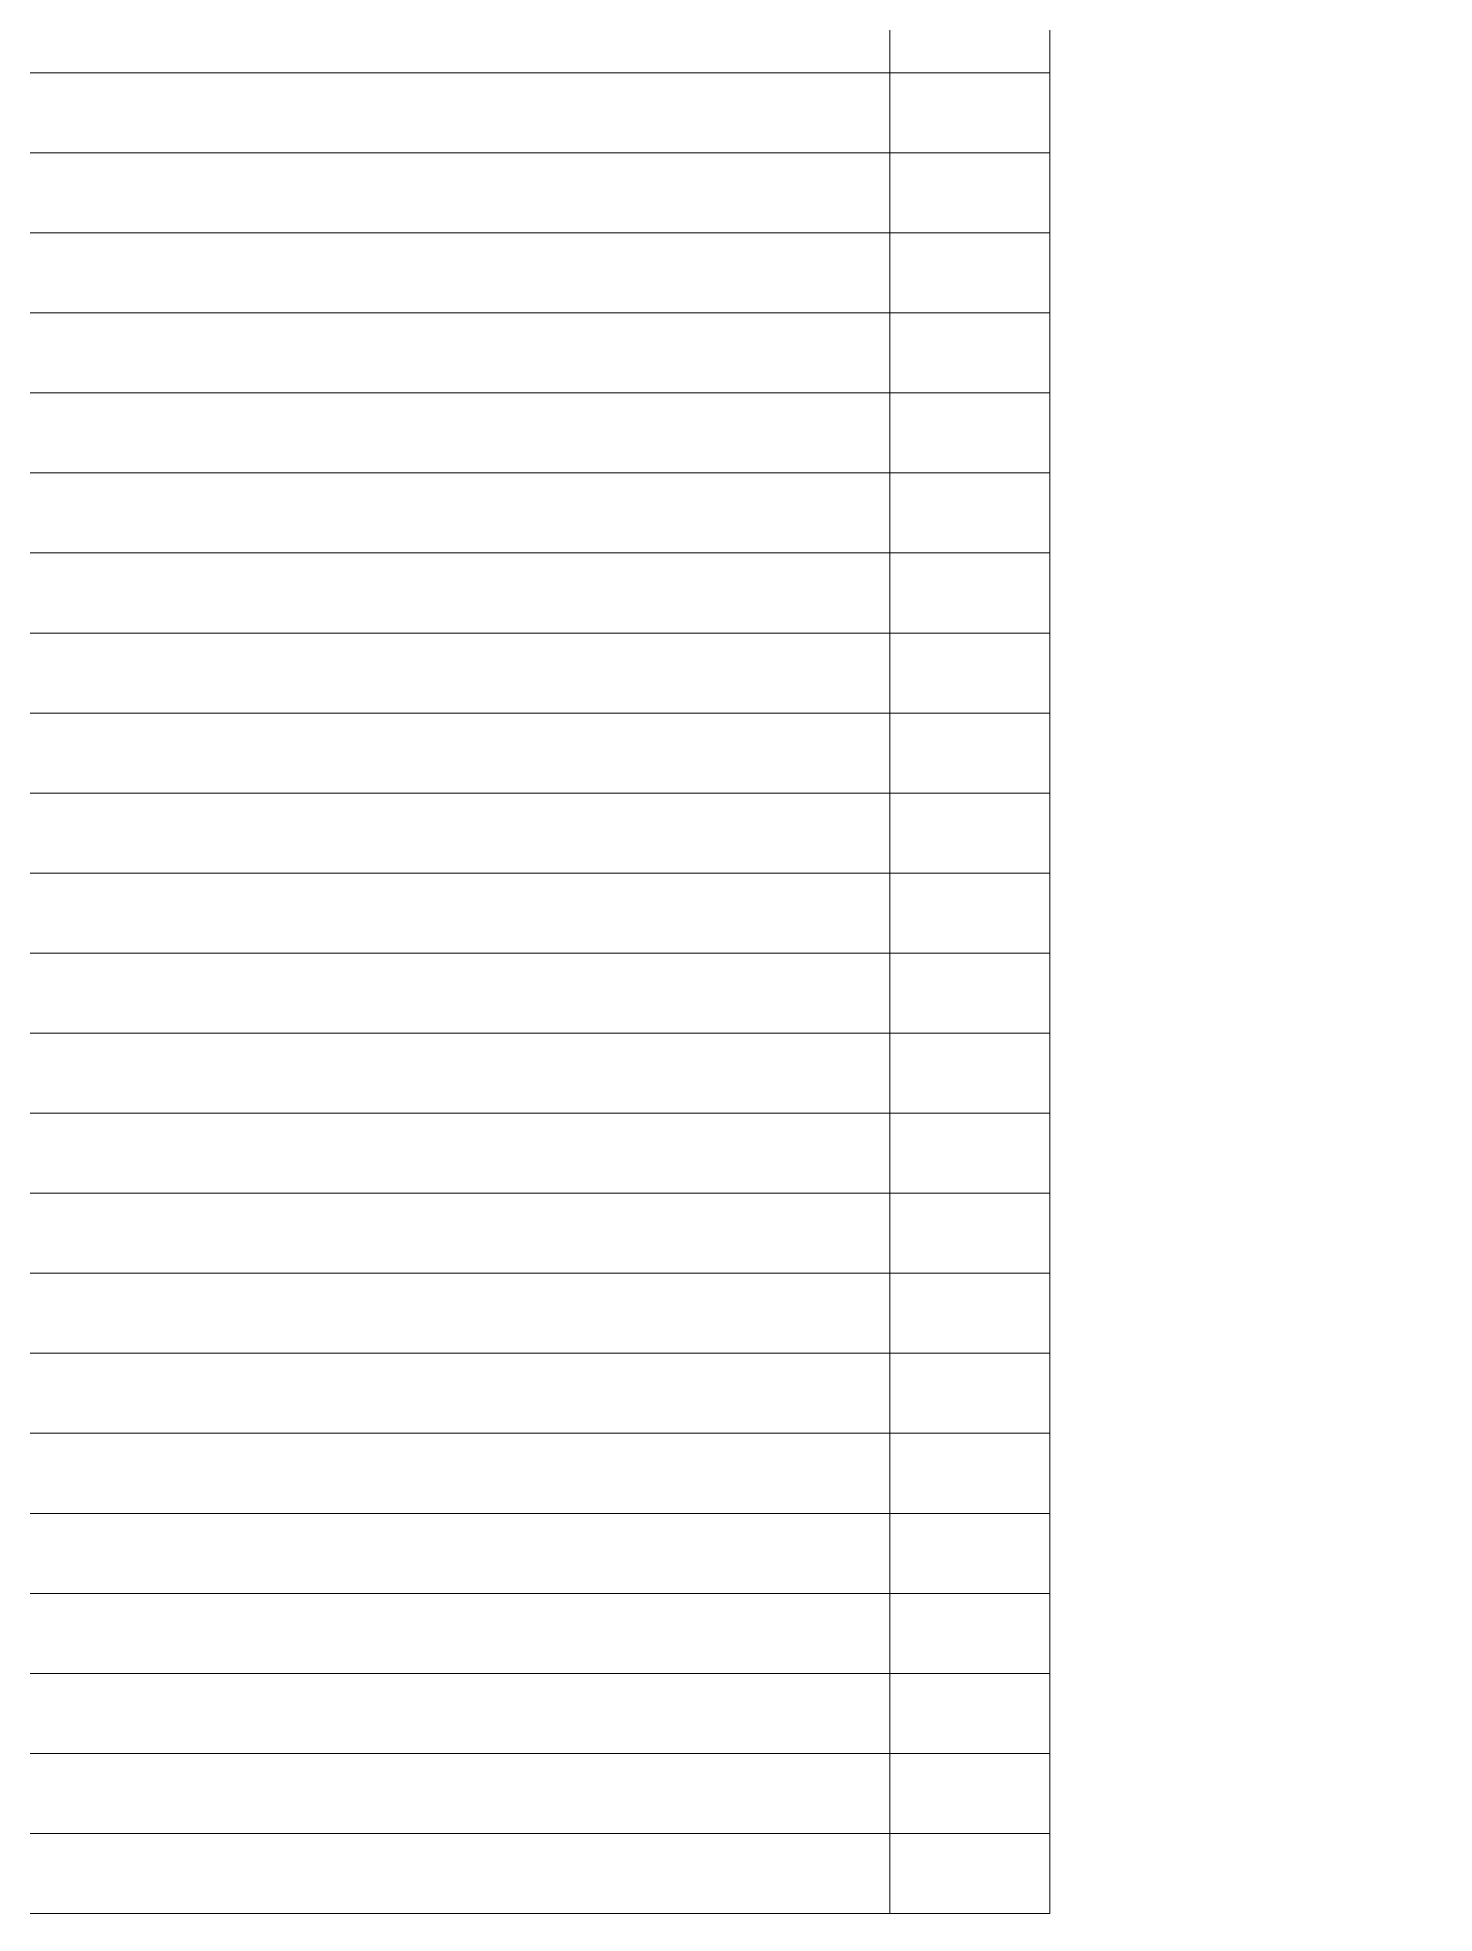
# Model space of a CAD drawing. Extents: x -5343388 to 7033982, y -486386 to 188356.
# Drawn here: x 213778 to 248672, y -282844 to -235962 of the extents above; entities that cross this region are included whole.
import ezdxf

# ---------------------------------------------------------------- set-up
doc = ezdxf.new("R2010")
doc.units = 0
doc.header["$MEASUREMENT"] = 0
doc.layers.add('Panel Equipment Hatch', color=1, linetype='Continuous', lineweight=15)

msp = doc.modelspace()

# ---------------------------------------------------------------- linework, layer by layer
at = {"layer": 'Panel Equipment Hatch'}
for p, q in [((235064.39306, -236843.93913), (235064.39306, -234843.93913)), ((239064.39306, -236843.93913), (239064.39306, -234843.93913)), ((181064.39306, -236843.93913), (239064.39306, -236843.93913)), ((235064.39306, -238843.93913), (235064.39306, -236843.93913)), ((239064.39306, -238843.93913), (239064.39306, -236843.93913)), ((181064.39306, -238843.93913), (239064.39306, -238843.93913)), ((235064.39306, -240843.93913), (235064.39306, -238843.93913)), ((239064.39306, -240843.93913), (239064.39306, -238843.93913)), ((181064.39306, -240843.93913), (239064.39306, -240843.93913)), ((235064.39306, -242843.93913), (235064.39306, -240843.93913)), ((239064.39306, -242843.93913), (239064.39306, -240843.93913)), ((181064.39306, -242843.93913), (239064.39306, -242843.93913)), ((235064.39306, -244843.93913), (235064.39306, -242843.93913)), ((239064.39306, -244843.93913), (239064.39306, -242843.93913)), ((181064.39306, -244843.93913), (239064.39306, -244843.93913)), ((235064.39306, -246843.93913), (235064.39306, -244843.93913)), ((239064.39306, -246843.93913), (239064.39306, -244843.93913)), ((181064.39306, -246843.93913), (239064.39306, -246843.93913)), ((235064.39306, -248843.93913), (235064.39306, -246843.93913)), ((239064.39306, -248843.93913), (239064.39306, -246843.93913)), ((181064.39306, -248843.93913), (239064.39306, -248843.93913)), ((235064.39306, -250843.93913), (235064.39306, -248843.93913)), ((239064.39306, -250843.93913), (239064.39306, -248843.93913)), ((181064.39306, -250843.93913), (239064.39306, -250843.93913)), ((235064.39306, -252843.93913), (235064.39306, -250843.93913)), ((239064.39306, -252843.93913), (239064.39306, -250843.93913)), ((181064.39306, -252843.93913), (239064.39306, -252843.93913)), ((235064.39306, -254843.93913), (235064.39306, -252843.93913)), ((239064.39306, -254843.93913), (239064.39306, -252843.93913)), ((181064.39306, -254843.93913), (239064.39306, -254843.93913)), ((235064.39306, -256843.93913), (235064.39306, -254843.93913)), ((239064.39306, -256843.93913), (239064.39306, -254843.93913)), ((181064.39306, -256843.93913), (239064.39306, -256843.93913)), ((235064.39306, -258843.93913), (235064.39306, -256843.93913)), ((239064.39306, -258843.93913), (239064.39306, -256843.93913)), ((181064.39306, -258843.93913), (239064.39306, -258843.93913)), ((181064.39306, -258843.93913), (239064.39306, -258843.93913)), ((235064.39306, -260843.93913), (235064.39306, -258843.93913)), ((239064.39306, -260843.93913), (239064.39306, -258843.93913)), ((181064.39306, -260843.93913), (239064.39306, -260843.93913)), ((235064.39306, -262843.93913), (235064.39306, -260843.93913)), ((239064.39306, -262843.93913), (239064.39306, -260843.93913)), ((181064.39306, -262843.93913), (239064.39306, -262843.93913)), ((235064.39306, -264843.93913), (235064.39306, -262843.93913)), ((239064.39306, -264843.93913), (239064.39306, -262843.93913)), ((181064.39306, -264843.93913), (239064.39306, -264843.93913)), ((235064.39306, -266843.93913), (235064.39306, -264843.93913)), ((239064.39306, -266843.93913), (239064.39306, -264843.93913)), ((181064.39306, -266843.93913), (239064.39306, -266843.93913)), ((235064.39306, -268843.93913), (235064.39306, -266843.93913)), ((239064.39306, -268843.93913), (239064.39306, -266843.93913)), ((181064.39306, -268843.93913), (239064.39306, -268843.93913)), ((235064.39306, -270843.93913), (235064.39306, -268843.93913)), ((239064.39306, -270843.93913), (239064.39306, -268843.93913)), ((181064.39306, -270843.93913), (239064.39306, -270843.93913)), ((235064.39306, -272843.93913), (235064.39306, -270843.93913)), ((239064.39306, -272843.93913), (239064.39306, -270843.93913)), ((181064.39306, -272843.93913), (239064.39306, -272843.93913)), ((235064.39306, -274843.93913), (235064.39306, -272843.93913)), ((239064.39306, -274843.93913), (239064.39306, -272843.93913)), ((181064.39306, -274843.93913), (239064.39306, -274843.93913)), ((235064.39306, -276843.93913), (235064.39306, -274843.93913)), ((239064.39306, -276843.93913), (239064.39306, -274843.93913)), ((181064.39306, -276843.93913), (239064.39306, -276843.93913)), ((235064.39306, -278843.93913), (235064.39306, -276843.93913)), ((239064.39306, -278843.93913), (239064.39306, -276843.93913)), ((181064.39306, -278843.93913), (239064.39306, -278843.93913)), ((235064.39306, -280843.93913), (235064.39306, -278843.93913)), ((239064.39306, -280843.93913), (239064.39306, -278843.93913)), ((181064.39306, -280843.93913), (239064.39306, -280843.93913)), ((235064.39306, -282843.93913), (235064.39306, -280843.93913)), ((239064.39306, -282843.93913), (239064.39306, -280843.93913)), ((181064.39306, -282843.93913), (239064.39306, -282843.93913))]:
    msp.add_line(p, q, dxfattribs=at)

doc.saveas('drawing.dxf')
